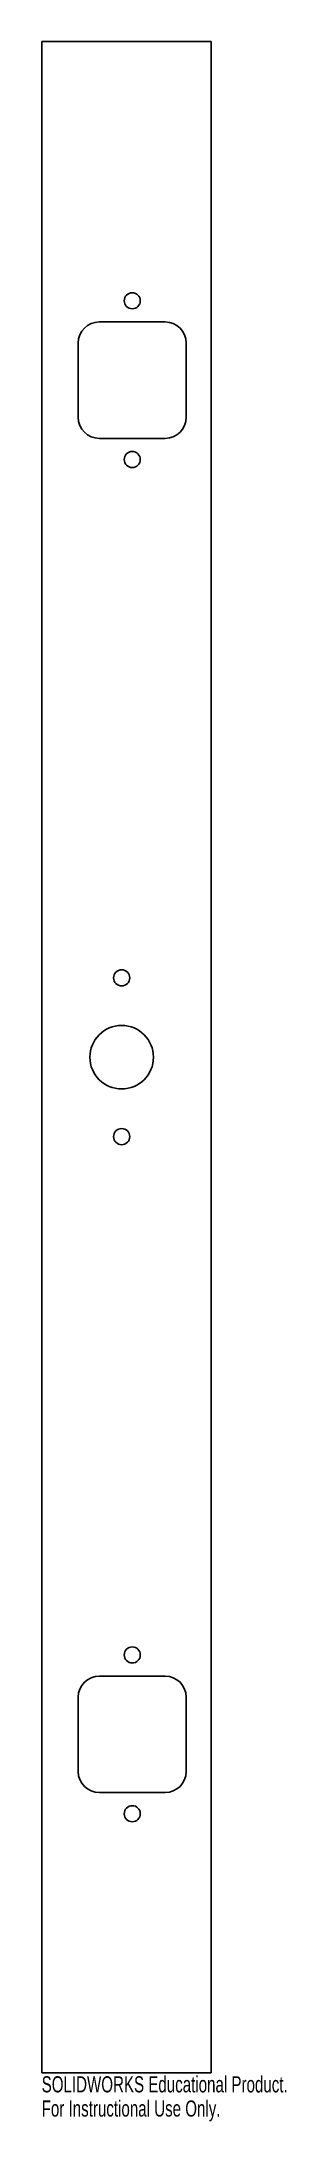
# Model space of a CAD drawing. Header units: inches. Extents: x 0 to 2.9, y -0.6 to 24.
import ezdxf

# ---------------------------------------------------------------- set-up
doc = ezdxf.new("R2010")
doc.units = ezdxf.units.IN
doc.header["$MEASUREMENT"] = 0
doc.styles.add('SLDTEXTSTYLE0', font='TXT', dxfattribs={"width": 0.7})

msp = doc.modelspace()

# ---------------------------------------------------------------- linework, layer by layer
at = {"color": 7, "linetype": 'Continuous', "lineweight": 25}
for p, q in [((0, 24), (2, 24)), ((0, 24), (0, 0)), ((2, 24), (2, 0)), ((0.68, 20.688), (1.455, 20.688)), ((0.43, 19.562), (0.43, 20.438)), ((1.705, 19.562), (1.705, 20.438)), ((0.68, 19.312), (1.455, 19.312)), ((0.68, 4.688), (1.455, 4.688)), ((0.43, 3.562), (0.43, 4.438)), ((1.705, 3.562), (1.705, 4.438)), ((0.68, 3.312), (1.455, 3.312)), ((0, 0), (2, 0))]:
    msp.add_line(p, q, dxfattribs=at)
for centre, radius in [((1.068, 20.938), 0.095), ((1.068, 19.062), 0.095), ((0.943, 12.938), 0.095), ((0.943, 12), 0.375), ((0.943, 11.062), 0.095), ((1.068, 4.938), 0.095), ((1.068, 3.062), 0.095)]:
    msp.add_circle(centre, radius, dxfattribs=at)
for centre, start, end in [((0.68, 20.438), 90, 180), ((1.455, 20.438), 0, 90), ((0.68, 19.562), 180, 270), ((1.455, 19.562), 270, 0), ((0.68, 4.438), 90, 180), ((1.455, 4.438), 0, 90), ((0.68, 3.562), 180, 270), ((1.455, 3.562), 270, 0)]:
    msp.add_arc(centre, 0.25, start, end, dxfattribs=at)

# ---------------------------------------------------------------- texts
at = {"color": 7, "linetype": 'Continuous', "char_height": 0.1903, "attachment_point": 1, "style": 'SLDTEXTSTYLE0'}
for s, insert in [('SOLIDWORKS Educational Product.', (0, -0.04)), ('For Instructional Use Only.', (0, -0.326))]:
    msp.add_mtext(s, dxfattribs=dict(at, insert=insert))

doc.saveas('drawing.dxf')
